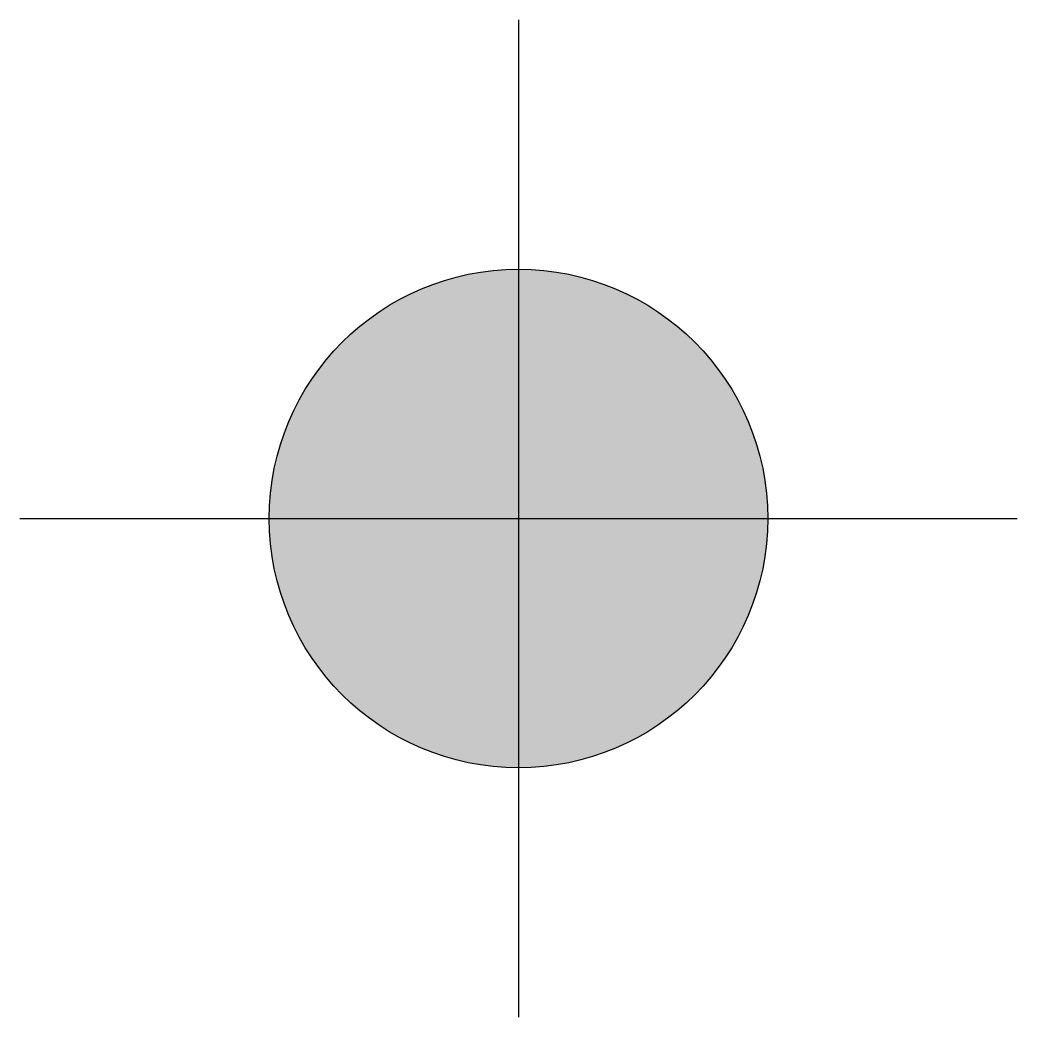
# Model space of a CAD drawing. Extents: x 337.5 to 341.5, y 123.5 to 127.5.
import ezdxf

# ---------------------------------------------------------------- set-up
doc = ezdxf.new("R2010")
doc.units = 0
doc.header["$MEASUREMENT"] = 0

msp = doc.modelspace()

# ---------------------------------------------------------------- hatches: boundary and pattern name
h = msp.add_hatch(color=256)
h.paths.add_polyline_path([(339.5, 124.5), (339.5, 125.5), (338.5, 125.5, 0.414214)])
h.paths.add_polyline_path([(338.5, 125.5), (339.5, 125.5), (339.5, 126.5, 0.414214)])
h.paths.add_polyline_path([(339.5, 126.5), (339.5, 125.5), (340.5, 125.5, 0.414214)])
h.paths.add_polyline_path([(340.5, 125.5), (339.5, 125.5), (339.5, 124.5, 0.414214)])

# ---------------------------------------------------------------- linework, layer by layer
for p, q in [((339.5, 127.5), (339.5, 123.5)), ((337.5, 125.5), (341.5, 125.5))]:
    msp.add_line(p, q)
msp.add_circle((339.5, 125.5), 1)

doc.saveas('drawing.dxf')
